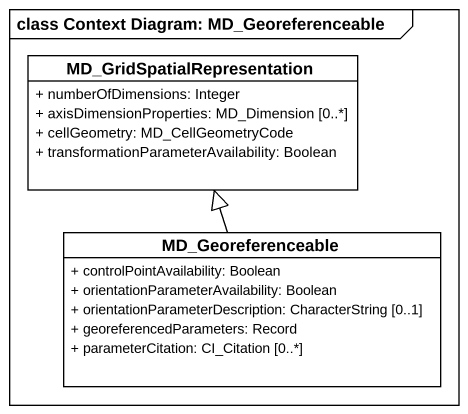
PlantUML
@startuml
mainframe class Context Diagram: MD_Georeferenceable
hide circle
hide empty members
skinparam classAttributeIconSize 0
class MD_GridSpatialRepresentation #FFFFFF {
  + numberOfDimensions: Integer
  + axisDimensionProperties: MD_Dimension [0..*]
  + cellGeometry: MD_CellGeometryCode
  + transformationParameterAvailability: Boolean
}
class MD_Georeferenceable #FFFFFF {
  + controlPointAvailability: Boolean
  + orientationParameterAvailability: Boolean
  + orientationParameterDescription: CharacterString [0..1]
  + georeferencedParameters: Record
  + parameterCitation: CI_Citation [0..*]
}
MD_Georeferenceable -up-|> MD_GridSpatialRepresentation
@enduml
